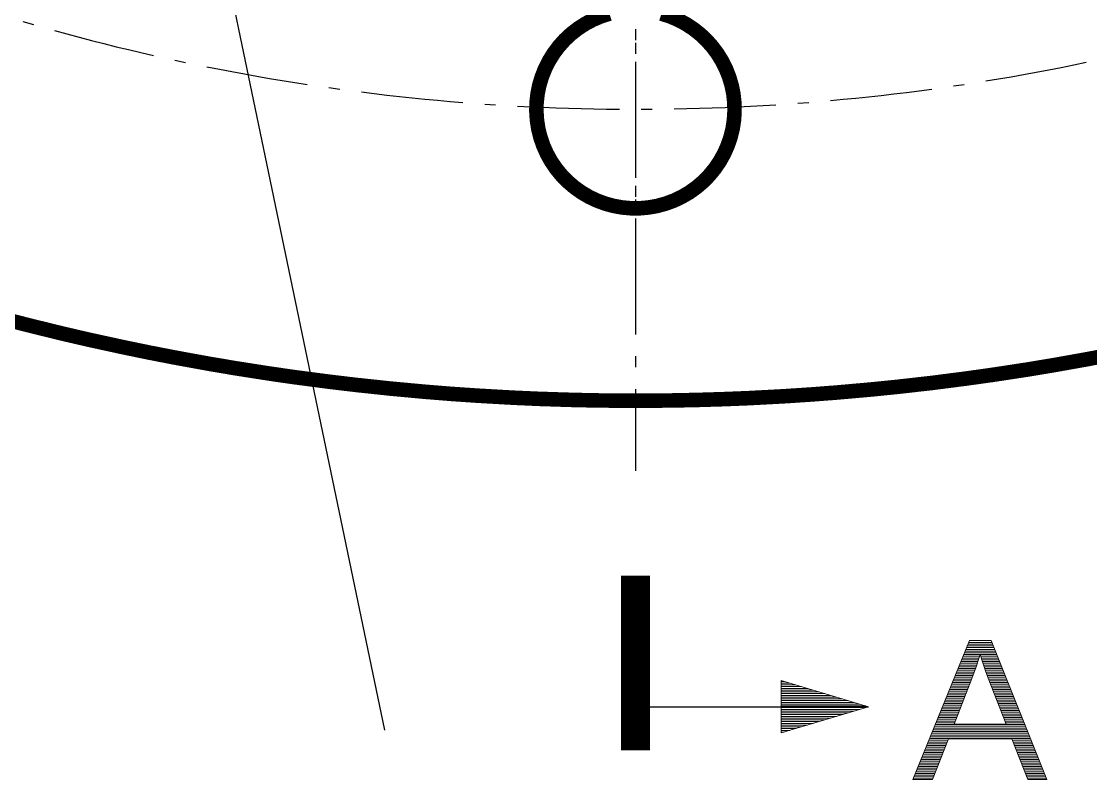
# Model space of a CAD drawing. Header units: millimetres. Extents: x 20 to 410, y 10 to 287.
# Drawn here: x 95.7 to 132.39, y 78.07 to 104.09 of the extents above; entities that cross this region are included whole.
import ezdxf

# ---------------------------------------------------------------- set-up
doc = ezdxf.new("R2010")
doc.units = ezdxf.units.MM
for name, color, linetype, lineweight in [('DUENN', 7, 'Continuous', 25), ('KANTEN', 7, 'Continuous', 50), ('MITTELLINIEN', 7, 'Continuous', 25), ('TEXT', 7, 'Continuous', 13)]:
    doc.layers.add(name, color=color, linetype=linetype, lineweight=lineweight)

msp = doc.modelspace()

# ---------------------------------------------------------------- linework, layer by layer
at = {"layer": 'DUENN', "lineweight": 13}
for p, q in [((121.77, 81.44), (121.87, 81.44)), ((121.77, 81.38), (122.07, 81.38)), ((121.77, 81.32), (122.27, 81.32)), ((121.77, 81.26), (122.47, 81.26)), ((121.77, 81.2), (122.67, 81.2)), ((121.77, 81.14), (122.87, 81.14)), ((121.77, 81.08), (123.07, 81.08)), ((121.77, 81.02), (123.27, 81.02)), ((121.77, 80.96), (123.47, 80.96)), ((121.77, 80.9), (123.67, 80.9)), ((121.77, 80.84), (123.87, 80.84)), ((121.77, 80.78), (124.07, 80.78)), ((121.77, 80.72), (124.27, 80.72)), ((121.77, 80.66), (124.47, 80.66)), ((121.77, 80.6), (124.67, 80.6)), ((121.77, 80.54), (124.67, 80.54)), ((121.77, 80.48), (124.47, 80.48)), ((121.77, 80.42), (124.27, 80.42)), ((121.77, 80.36), (124.07, 80.36)), ((121.77, 80.3), (123.87, 80.3)), ((121.77, 80.24), (123.67, 80.24)), ((121.77, 80.18), (123.47, 80.18)), ((121.77, 80.12), (123.27, 80.12)), ((121.77, 80.06), (123.07, 80.06)), ((121.77, 80), (122.87, 80)), ((121.77, 79.94), (122.67, 79.94)), ((121.77, 79.88), (122.47, 79.88)), ((121.77, 79.82), (122.27, 79.82)), ((121.77, 79.76), (122.07, 79.76)), ((121.77, 79.7), (121.87, 79.7))]:
    msp.add_line(p, q, dxfattribs=at)
at = {"layer": 'DUENN', "lineweight": 25}
for points in [[(108.17, 79.77), (98.07, 128.27)], [(116.47, 80.57), (124.77, 80.57)]]:
    msp.add_lwpolyline(points, dxfattribs=at)
at = {"layer": 'DUENN', "lineweight": 13}
msp.add_lwpolyline([(124.77, 80.57), (121.77, 79.67), (121.77, 81.47), (124.77, 80.57)], close=True, dxfattribs=at)
at = {"layer": 'KANTEN', "lineweight": 50, "const_width": 0.5}
for points in [[(115.878, 104.351), (115.591, 104.259), (115.314, 104.143), (115.048, 104.002), (114.796, 103.838), (114.559, 103.653), (114.339, 103.447), (114.139, 103.223), (113.959, 102.982), (113.801, 102.726), (113.666, 102.457), (113.556, 102.178), (113.47, 101.889), (113.411, 101.594), (113.377, 101.295), (113.371, 100.995), (113.391, 100.695), (113.437, 100.397), (113.51, 100.106), (113.608, 99.821), (113.73, 99.547), (113.877, 99.284), (114.046, 99.035), (114.237, 98.802), (114.447, 98.587), (114.675, 98.392), (114.92, 98.217), (115.18, 98.065), (115.452, 97.936), (115.734, 97.832), (116.024, 97.753), (116.32, 97.7), (116.62, 97.673), (116.92, 97.673), (117.22, 97.7), (117.516, 97.753), (117.806, 97.832), (118.088, 97.936), (118.36, 98.065), (118.62, 98.217), (118.865, 98.392), (119.093, 98.587), (119.303, 98.802), (119.494, 99.035), (119.663, 99.284), (119.81, 99.547), (119.932, 99.821), (120.03, 100.106), (120.103, 100.397), (120.149, 100.695), (120.169, 100.995), (120.163, 101.295), (120.129, 101.594), (120.07, 101.889), (119.984, 102.178), (119.874, 102.457), (119.739, 102.726), (119.581, 102.982), (119.401, 103.223), (119.201, 103.447), (118.981, 103.653), (118.744, 103.838), (118.492, 104.002), (118.226, 104.143), (117.949, 104.259), (117.662, 104.351)], [(95.109, 93.876), (95.98, 93.652), (97.146, 93.366), (98.023, 93.163), (99.195, 92.907), (100.077, 92.725), (100.96, 92.553), (102.141, 92.338), (103.029, 92.188), (104.214, 92.002), (105.105, 91.874), (106.295, 91.718), (107.189, 91.612), (108.383, 91.485), (109.578, 91.375), (110.475, 91.303), (111.373, 91.242), (112.571, 91.174), (113.47, 91.134), (114.67, 91.096), (115.57, 91.078), (116.77, 91.07), (117.97, 91.078), (118.87, 91.096), (119.77, 91.123), (120.669, 91.159), (121.868, 91.223), (122.766, 91.282), (123.663, 91.35), (124.859, 91.456), (125.754, 91.546), (126.947, 91.681), (128.137, 91.834), (129.029, 91.959), (130.215, 92.14), (131.103, 92.287), (132.285, 92.498), (133.169, 92.667)]]:
    msp.add_lwpolyline(points, dxfattribs=at)
at = {"layer": 'KANTEN', "lineweight": 100, "const_width": 1}
msp.add_lwpolyline([(116.77, 85.07), (116.77, 79.07)], dxfattribs=at)
at = {"layer": 'MITTELLINIEN', "lineweight": 25}
for points in [[(95.755, 104.076), (96.115, 103.973)], [(116.77, 103.82), (116.77, 103.445)], [(96.837, 103.769), (97.259, 103.655), (97.682, 103.541), (98.105, 103.431), (98.53, 103.324), (98.954, 103.217), (99.38, 103.116), (99.805, 103.016), (100.232, 102.917)], [(116.77, 103.345), (116.77, 102.97)], [(100.964, 102.756), (101.331, 102.677)], [(102.066, 102.528), (102.495, 102.442), (102.925, 102.361), (103.355, 102.281), (103.785, 102.204), (104.217, 102.13), (104.648, 102.057), (105.08, 101.989), (105.512, 101.922)], [(116.77, 102.695), (116.77, 102.257), (116.77, 101.82), (116.77, 101.382), (116.77, 100.945), (116.77, 100.507), (116.77, 100.07), (116.77, 99.632), (116.77, 99.195)], [(128.792, 102.042), (129.224, 102.112), (129.655, 102.187), (130.086, 102.264), (130.516, 102.341), (130.946, 102.424), (131.375, 102.508), (131.804, 102.593), (132.232, 102.684)], [(116.77, 102.22), (116.77, 101.783), (116.77, 101.345), (116.77, 100.908), (116.77, 100.47), (116.77, 100.033), (116.77, 99.595), (116.77, 99.158), (116.77, 98.72)], [(106.254, 101.813), (106.626, 101.761)], [(107.369, 101.663), (107.804, 101.61), (108.238, 101.557), (108.673, 101.511), (109.108, 101.464), (109.543, 101.42), (109.979, 101.38), (110.415, 101.341), (110.851, 101.306)], [(123.461, 101.37), (123.896, 101.411), (124.331, 101.454), (124.767, 101.498), (125.201, 101.548), (125.636, 101.598), (126.07, 101.65), (126.504, 101.707), (126.938, 101.763)], [(127.68, 101.87), (128.051, 101.925)], [(111.599, 101.25), (111.973, 101.225)], [(122.339, 101.277), (122.713, 101.308)], [(112.721, 101.181), (113.158, 101.158), (113.595, 101.14), (114.033, 101.121), (114.47, 101.107), (114.907, 101.095), (115.345, 101.084), (115.782, 101.079), (116.219, 101.074)], [(116.969, 101.073), (117.344, 101.074)], [(118.094, 101.084), (118.532, 101.092), (118.969, 101.103), (119.406, 101.119), (119.844, 101.134), (120.281, 101.154), (120.718, 101.176), (121.155, 101.199), (121.591, 101.227)], [(116.77, 98.445), (116.77, 98.07)], [(116.77, 97.97), (116.77, 97.595)], [(116.77, 97.32), (116.77, 96.856), (116.77, 96.391), (116.77, 95.927), (116.77, 95.463), (116.77, 94.999), (116.77, 94.534), (116.77, 94.07)], [(116.77, 96.845), (116.77, 96.408), (116.77, 95.97), (116.77, 95.533), (116.77, 95.095), (116.77, 94.658), (116.77, 94.22), (116.77, 93.783), (116.77, 93.345)], [(116.77, 92.595), (116.77, 92.22)], [(116.77, 91.47), (116.77, 91.003), (116.77, 90.537), (116.77, 90.07), (116.77, 89.603), (116.77, 89.137), (116.77, 88.67)]]:
    msp.add_lwpolyline(points, dxfattribs=at)
at = {"layer": 'TEXT', "lineweight": 13}
for p, q in [((128.107, 82.54), (129.093, 82.54)), ((128.132, 82.6), (129.069, 82.6)), ((128.156, 82.66), (129.045, 82.66)), ((128.181, 82.72), (129.021, 82.72)), ((128.205, 82.78), (128.997, 82.78)), ((128.23, 82.84), (128.973, 82.84)), ((127.961, 82.18), (128.535, 82.18)), ((127.985, 82.24), (128.555, 82.24)), ((128.01, 82.3), (128.574, 82.3)), ((128.034, 82.36), (129.165, 82.36)), ((128.058, 82.42), (129.141, 82.42)), ((128.083, 82.48), (129.117, 82.48)), ((128.612, 82.3), (129.19, 82.3)), ((128.632, 82.24), (129.214, 82.24)), ((128.651, 82.18), (129.238, 82.18)), ((127.814, 81.82), (128.412, 81.82)), ((127.838, 81.88), (128.434, 81.88)), ((127.863, 81.94), (128.456, 81.94)), ((127.887, 82), (128.476, 82)), ((127.912, 82.06), (128.495, 82.06)), ((127.936, 82.12), (128.515, 82.12)), ((128.671, 82.12), (129.262, 82.12)), ((128.69, 82.06), (129.286, 82.06)), ((128.711, 82), (129.31, 82)), ((128.731, 81.94), (129.334, 81.94)), ((128.752, 81.88), (129.358, 81.88)), ((128.772, 81.82), (129.382, 81.82)), ((127.667, 81.46), (128.279, 81.46)), ((127.691, 81.52), (128.302, 81.52)), ((127.716, 81.58), (128.325, 81.58)), ((127.74, 81.64), (128.347, 81.64)), ((127.765, 81.7), (128.368, 81.7)), ((127.789, 81.76), (128.39, 81.76)), ((128.794, 81.76), (129.406, 81.76)), ((128.817, 81.7), (129.43, 81.7)), ((128.84, 81.64), (129.455, 81.64)), ((128.862, 81.58), (129.479, 81.58)), ((128.885, 81.52), (129.503, 81.52)), ((128.909, 81.46), (129.527, 81.46)), ((127.52, 81.1), (128.139, 81.1)), ((127.545, 81.16), (128.163, 81.16)), ((127.569, 81.22), (128.186, 81.22)), ((127.593, 81.28), (128.209, 81.28)), ((127.618, 81.34), (128.232, 81.34)), ((127.642, 81.4), (128.256, 81.4)), ((128.932, 81.4), (129.551, 81.4)), ((128.955, 81.34), (129.575, 81.34)), ((128.979, 81.28), (129.599, 81.28)), ((129.002, 81.22), (129.623, 81.22)), ((129.026, 81.16), (129.647, 81.16)), ((129.049, 81.1), (129.671, 81.1)), ((127.373, 80.74), (127.999, 80.74)), ((127.398, 80.8), (128.023, 80.8)), ((127.422, 80.86), (128.046, 80.86)), ((127.447, 80.92), (128.069, 80.92)), ((127.471, 80.98), (128.093, 80.98)), ((127.496, 81.04), (128.116, 81.04)), ((129.072, 81.04), (129.695, 81.04)), ((129.096, 80.98), (129.72, 80.98)), ((129.119, 80.92), (129.744, 80.92)), ((129.142, 80.86), (129.768, 80.86)), ((129.166, 80.8), (129.792, 80.8)), ((129.189, 80.74), (129.816, 80.74)), ((127.226, 80.38), (127.86, 80.38)), ((127.251, 80.44), (127.883, 80.44)), ((127.275, 80.5), (127.906, 80.5)), ((127.3, 80.56), (127.93, 80.56)), ((127.324, 80.62), (127.953, 80.62)), ((127.349, 80.68), (127.976, 80.68)), ((129.213, 80.68), (129.84, 80.68)), ((129.236, 80.62), (129.864, 80.62)), ((129.259, 80.56), (129.888, 80.56)), ((129.283, 80.5), (129.912, 80.5)), ((129.306, 80.44), (129.936, 80.44)), ((129.329, 80.38), (129.96, 80.38)), ((127.08, 80.02), (127.72, 80.02)), ((127.104, 80.08), (127.743, 80.08)), ((127.128, 80.14), (127.766, 80.14)), ((127.153, 80.2), (127.79, 80.2)), ((127.177, 80.26), (127.813, 80.26)), ((127.202, 80.32), (127.836, 80.32)), ((129.353, 80.32), (129.985, 80.32)), ((129.376, 80.26), (130.009, 80.26)), ((129.4, 80.2), (130.033, 80.2)), ((129.423, 80.14), (130.057, 80.14)), ((129.446, 80.08), (130.081, 80.08)), ((129.47, 80.02), (130.105, 80.02)), ((126.933, 79.66), (130.25, 79.66)), ((126.957, 79.72), (130.226, 79.72)), ((126.982, 79.78), (130.201, 79.78)), ((127.006, 79.84), (130.177, 79.84)), ((127.031, 79.9), (130.153, 79.9)), ((127.055, 79.96), (130.129, 79.96)), ((126.761, 79.24), (127.415, 79.24)), ((126.786, 79.3), (127.439, 79.3)), ((126.81, 79.36), (127.462, 79.36)), ((126.835, 79.42), (127.486, 79.42)), ((126.859, 79.48), (130.322, 79.48)), ((126.884, 79.54), (130.298, 79.54)), ((126.908, 79.6), (130.274, 79.6)), ((129.7, 79.42), (130.346, 79.42)), ((129.723, 79.36), (130.37, 79.36)), ((129.747, 79.3), (130.394, 79.3)), ((129.77, 79.24), (130.418, 79.24)), ((126.615, 78.88), (127.274, 78.88)), ((126.639, 78.94), (127.297, 78.94)), ((126.663, 79), (127.321, 79)), ((126.688, 79.06), (127.344, 79.06)), ((126.712, 79.12), (127.368, 79.12)), ((126.737, 79.18), (127.392, 79.18)), ((129.794, 79.18), (130.442, 79.18)), ((129.817, 79.12), (130.466, 79.12)), ((129.841, 79.06), (130.491, 79.06)), ((129.864, 79), (130.515, 79)), ((129.887, 78.94), (130.539, 78.94)), ((129.911, 78.88), (130.563, 78.88)), ((126.468, 78.52), (127.132, 78.52)), ((126.492, 78.58), (127.155, 78.58)), ((126.517, 78.64), (127.179, 78.64)), ((126.541, 78.7), (127.203, 78.7)), ((126.566, 78.76), (127.226, 78.76)), ((126.59, 78.82), (127.25, 78.82)), ((129.934, 78.82), (130.587, 78.82)), ((129.958, 78.76), (130.611, 78.76)), ((129.981, 78.7), (130.635, 78.7)), ((130.005, 78.64), (130.659, 78.64)), ((130.028, 78.58), (130.683, 78.58)), ((130.052, 78.52), (130.707, 78.52)), ((126.321, 78.16), (126.99, 78.16)), ((126.345, 78.22), (127.014, 78.22)), ((126.37, 78.28), (127.037, 78.28)), ((126.394, 78.34), (127.061, 78.34)), ((126.419, 78.4), (127.085, 78.4)), ((126.443, 78.46), (127.108, 78.46)), ((130.075, 78.46), (130.731, 78.46)), ((130.098, 78.4), (130.756, 78.4)), ((130.122, 78.34), (130.78, 78.34)), ((130.145, 78.28), (130.804, 78.28)), ((130.169, 78.22), (130.828, 78.22)), ((130.192, 78.16), (130.852, 78.16)), ((126.296, 78.1), (126.966, 78.1)), ((130.216, 78.1), (130.876, 78.1))]:
    msp.add_line(p, q, dxfattribs=at)
for points in [[(129.681, 79.468), (127.505, 79.468), (126.955, 78.07), (126.284, 78.07), (128.233, 82.848), (128.97, 82.848), (130.888, 78.07), (130.227, 78.07), (129.681, 79.468)], [(128.563, 82.265), (128.457, 81.943), (128.311, 81.542), (127.701, 79.972), (129.488, 79.972), (128.874, 81.549), (128.779, 81.798), (128.684, 82.078), (128.593, 82.359), (128.563, 82.265)]]:
    msp.add_lwpolyline(points, close=True, dxfattribs=at)

doc.saveas('drawing.dxf')
